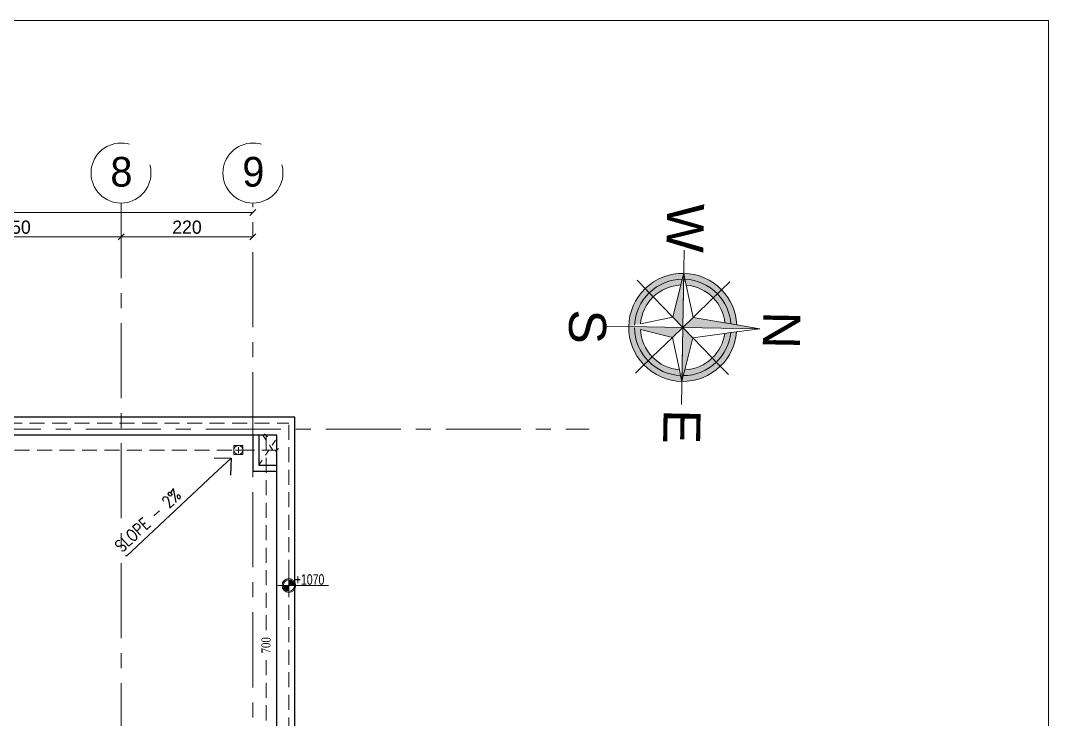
# Model space of a CAD drawing. Header units: inches. Extents: x -114 to 635, y -137 to 57.
# Drawn here: x 229.76 to 246.89, y 26.24 to 37.89 of the extents above; entities that cross this region are included whole.
import ezdxf
from ezdxf import colors
from ezdxf.entities.mleader import LeaderData, LeaderLine
from ezdxf.enums import TextEntityAlignment as Align
from ezdxf.math import Vec2, Vec3

# ---------------------------------------------------------------- set-up
doc = ezdxf.new("R2010")
doc.units = ezdxf.units.IN
doc.header["$MEASUREMENT"] = 0
doc.header["$PDMODE"] = 98
for name, pattern in [('( Hidden )', [0.375, 0.25, -0.125]), ('CENTER', [2, 1.25, -0.25, 0.25, -0.25]), ('CENTERX2', [4, 2.5, -0.5, 0.5, -0.5]), ('DASHED2', [0.375, 0.25, -0.125]), ('HIDDEN', [0.375, 0.25, -0.125])]:
    doc.linetypes.add(name, pattern=pattern)
doc.layers.get('0').update_dxf_attribs({"lineweight": 5})
doc.layers.get('Defpoints').update_dxf_attribs({"lineweight": 5})
for name, color, linetype, lineweight in [('A-ARROW', 1, 'Continuous', 5), ('ARCHES', 1, 'HIDDEN', 5), ('AXIS DIMENSION', 8, 'Continuous', 5), ('BORDER A2', 7, 'Continuous', 50), ('DETAILS DIMENSION', 15, 'Continuous', 5), ('E-AX', 9, '( Hidden )', 0), ('HIDDEN', 237, 'HIDDEN', 0), ('LEVEL SYMBOL', 8, 'Continuous', 5), ('MARKER', 8, 'Continuous', 5), ('ROOF LINE 2', 244, 'Continuous', 25), ('SLOPE DIRECTION', 1, 'Continuous', 5)]:
    doc.layers.add(name, color=color, linetype=linetype, lineweight=lineweight)
doc.layers.add('AXIES', color=7, linetype='CENTER', lineweight=0, true_color=0x949596)
doc.styles.add('002-F.FLOOR PLAN$0$xref plans$0$ATTRIBUTE', font='BKANT.TTF')
doc.styles.add('A0$0$002-F.FLOOR PLAN$0$xref plans$0$ATTRIBUTE', font='BKANT.TTF')
doc.styles.add('MAIN', font='')
doc.styles.add('ROMANS-TITLE', font='ROMANS.shx', dxfattribs={"width": 0.8})
doc.styles.add('ST', font='times.ttf', dxfattribs={"width": 0.8})
doc.styles.get("Standard").update_dxf_attribs({"font": 'arial.ttf'})
doc.styles.get('MAIN').set_extended_font_data('Shonar Bangla')
doc.dimstyles.new('MFS-AXIS', dxfattribs={"dimtxt": 0.22, "dimasz": 0.1, "dimexe": 0, "dimexo": 0.15, "dimgap": 0.05, "dimtad": 1, "dimdec": 0, "dimlfac": 100, "dimzin": 0, "dimdsep": 46, "dimtxsty": 'MAIN', "dimblk": 'OBLIQUE', "dimcen": 0.09, "dimclrd": 1, "dimclre": 1, "dimclrt": 2, "dimadec": 0, "dimazin": 0, "dimtfac": 1, "dimtdec": 0, "dimtix": 1, "dimtofl": 0, "dimtmove": 2, "dimatfit": 3, "dimldrblk": 'OBLIQUE', "dimfxl": 0.05, "dimfxlon": 1, "dimtolj": 1, "dimtzin": 0, "dimlwd": -1, "dimarcsym": 1})
doc.dimstyles.new('RASH PLAN', dxfattribs={"dimtxt": 0.15, "dimasz": 0.05, "dimexe": 0, "dimexo": 0.1, "dimgap": 0.05, "dimtad": 0, "dimdec": 0, "dimlfac": 100, "dimzin": 0, "dimdsep": 46, "dimtxsty": 'ST', "dimblk": 'OBLIQUE', "dimcen": 0.09, "dimclrd": 200, "dimclre": 6, "dimclrt": 1, "dimadec": 0, "dimazin": 0, "dimtfac": 1, "dimtdec": 0, "dimtmove": 1, "dimatfit": 3, "dimldrblk": 'OBLIQUE', "dimfxl": 0, "dimtolj": 1, "dimtzin": 0, "dimlwd": -1, "dimlwe": -1, "dimarcsym": 0})

# ---------------------------------------------------------------- blocks, each defined once
blk = doc.blocks.new('NOTH')
at = {"layer": 'A-ARROW'}
h = blk.add_hatch(color=256, dxfattribs=at)
h.paths.add_polyline_path([(0.7367880207187341, 0), (0.6575899677640109, 0.0183679669693504), (0.5777283029631805, 0.0368898418159631), (0.138709133292366, 0.1387091331513375), (1.847e-13, -3.695e-13)])
h.paths.add_polyline_path([(1.421e-13, 1.052554315272032), (-0.0481682284584935, 0.7352118123715456), (-0.0603320410307902, 0.6550740360918894), (-0.0725869453558943, 0.5743361277810948), (-0.1387091332541104, 0.138709133151707), (1.847e-13, -3.695e-13)])
h.paths.add_polyline_path([(-0.7367880206932682, 5.4e-13), (-0.6575899677639683, -0.0183679669692367), (-0.5777283029244984, -0.036889841816361), (-0.1387091332536698, -0.138709133151707), (1.847e-13, -3.695e-13)])
h.paths.add_polyline_path([(0.1387091332923234, -0.1387091331515364), (1.847e-13, -3.695e-13), (-1.847e-13, -0.736788020910808), (0.018367967033555, -0.6575899678792894), (0.0368898419054631, -0.5777283031165439)])
h = blk.add_hatch(color=256, dxfattribs=at)
edge = h.paths.add_edge_path()
edge.add_ellipse((1.847e-13, -3.695e-13), major_axis=(-0.4651676837564604, 0.4651676837565617), ratio=0.9999999998919108, start_angle=-89.99999999921107, end_angle=-50.262072299546)
edge.add_line((0.060332041053556, 0.6550740361128362), (0.0725869453426498, 0.574336127870339))
edge.add_ellipse((1.847e-13, -3.695e-13), major_axis=(0.4093475616569167, 0.4093475616568277), ratio=0.9999999997555454, start_angle=0, end_angle=37.79691486913919, ccw=False)
edge.add_line((0.4093475615218411, 0.4093475617780201), (0.4651676837811465, 0.4651676836406013))
edge = h.paths.add_edge_path()
edge.add_ellipse((1.847e-13, -3.695e-13), major_axis=(0.5209878057300275, 0.5209878057299147), ratio=0.9999999999968756, start_angle=314.9999999999104, end_angle=359.9999999985911)
edge.add_line((0.5209878057426921, 0.5209878057171125), (0.465167683772478, 0.4651676836316483))
edge.add_ellipse((1.847e-13, -3.695e-13), major_axis=(-0.4651676837320017, 0.4651676837321025), ratio=0.9999999999444913, start_angle=226.5999839728725, end_angle=270.00000000078893, ccw=False)
edge.add_line((0.6575899677875441, 0.0183679669641208), (0.7367880206930125, 5.854899898238841e-12))
edge = h.paths.add_edge_path()
edge.add_ellipse((1.847e-13, -3.695e-13), major_axis=(-0.4093475616568274, 0.4093475616569162), ratio=0.9999999999629564, start_angle=180, end_angle=221.34643715917, ccw=False)
edge.add_line((0.4093475617774092, -0.4093475615211162), (0.4651676837726911, -0.4651676836316483))
edge.add_ellipse((1.847e-13, -3.695e-13), major_axis=(0.4651676837321025, 0.4651676837320017), ratio=0.9999999999444923, start_angle=269.9999999992111, end_angle=313.4000160271274)
edge.add_line((0.6575899677873595, -0.0183679669640924), (0.5777283029553502, -0.0368898418176116))
edge = h.paths.add_edge_path()
edge.add_ellipse((1.847e-13, -3.695e-13), major_axis=(-0.5209878057299147, 0.5209878057300275), ratio=0.99999999996475, start_angle=134.9999999989901, end_angle=180.0000000014088)
edge.add_line((0.5209878057425783, -0.5209878057169705), (0.4651676837806919, -0.4651676836396632))
edge.add_ellipse((1.847e-13, -3.695e-13), major_axis=(0.4651676837133373, 0.4651676837132369), ratio=0.9999999999848316, start_angle=226.5999839861861, end_angle=269.99999999921124, ccw=False)
edge.add_line((0.0183679670573298, -0.6575899677758912), (5.373120004481535e-11, -0.7367880206779205))
edge = h.paths.add_edge_path()
edge.add_ellipse((1.847e-13, -3.695e-13), major_axis=(-0.4651676837132375, 0.4651676837133383), ratio=0.9999999999848308, start_angle=90.00000000078873, end_angle=133.4000160138138)
edge.add_line((-0.0183679670313666, -0.6575899677784208), (-0.0368898418879269, -0.577728303026845))
edge.add_ellipse((1.847e-13, -3.695e-13), major_axis=(-0.4093475617746752, 0.4093475617747643), ratio=0.999999999712108, start_angle=90, end_angle=131.3464371538943, ccw=False)
edge.add_line((-0.4093475617927142, -0.4093475615366346), (-0.4651676837807062, -0.4651676836402602))
edge = h.paths.add_edge_path()
edge.add_ellipse((1.847e-13, -3.695e-13), major_axis=(-0.4651676837320017, 0.4651676837321025), ratio=0.9999999999444913, start_angle=46.59998397287251, end_angle=90.00000000078887, ccw=False)
edge.add_line((-0.6575899677872316, -0.0183679669642061), (-0.7367880206930693, -1.704990315598565e-13))
edge.add_ellipse((1.847e-13, -3.695e-13), major_axis=(0.5209878057300275, 0.5209878057299147), ratio=0.9999999999968756, start_angle=134.9999999999105, end_angle=179.9999999985912)
edge.add_line((-0.5209878057426778, -0.5209878057170556), (-0.465167683772464, -0.4651676836315917))
edge = h.paths.add_edge_path()
edge.add_ellipse((1.847e-13, -3.695e-13), major_axis=(0.4651676837321025, 0.4651676837320017), ratio=0.9999999999444923, start_angle=89.99999999921107, end_angle=133.4000160271275)
edge.add_line((-0.6575899677872316, 0.0183679669641208), (-0.577728302956416, 0.0368898418086303))
edge.add_ellipse((1.847e-13, -3.695e-13), major_axis=(-0.4093475616568274, 0.4093475616569162), ratio=0.9999999999629564, start_angle=0, end_angle=41.34643715916991, ccw=False)
edge.add_line((-0.4093475615365493, 0.4093475617927709), (-0.4651676837725063, 0.4651676836317053))
edge = h.paths.add_edge_path()
edge.add_ellipse((1.847e-13, -3.695e-13), major_axis=(-0.5209878057299147, 0.5209878057300275), ratio=0.9999999999105192, start_angle=-41.2515596892217, end_angle=1.40879490012606e-09)
edge.add_line((-0.5209878057428057, 0.5209878057170556), (-0.465167683781374, 0.4651676836403455))
edge.add_ellipse((1.847e-13, -3.695e-13), major_axis=(0.4651676837565617, 0.4651676837564604), ratio=0.9999999998919108, start_angle=50.26207229954599, end_angle=89.99999999921113, ccw=False)
edge.add_line((-0.0603320410271522, 0.6550740361169858), (-0.048168228446599, 0.7352118124497622))
h = blk.add_hatch(color=256, dxfattribs=at)
edge = h.paths.add_edge_path()
edge.add_ellipse((1.847e-13, -3.695e-13), major_axis=(0.5209878057300275, 0.5209878057299147), ratio=0.9999999999105188, start_angle=359.9999999985911, end_angle=401.2515596892217)
edge.add_line((0.0481682284466558, 0.7352118124500179), (0.0603320410534565, 0.6550740361133764))
edge.add_ellipse((1.847e-13, -3.695e-13), major_axis=(-0.4651676837564604, 0.4651676837565617), ratio=0.9999999998919108, start_angle=-89.99999999921113, end_angle=-50.26207229954548, ccw=False)
edge.add_line((0.4651676837811607, 0.465167683639919), (0.5209878057428199, 0.520987805716743))
edge = h.paths.add_edge_path()
edge.add_ellipse((1.847e-13, -3.695e-13), major_axis=(0.4093475616569168, 0.4093475616568273), ratio=0.9999999999629559, start_angle=318.6535628408301, end_angle=360, ccw=False)
edge.add_line((0.5777283029555207, 0.0368898418178105), (0.6575899677874733, 0.0183679669639503))
edge.add_ellipse((1.847e-13, -3.695e-13), major_axis=(-0.4651676837320017, 0.4651676837321025), ratio=0.9999999999444913, start_angle=226.5999839728724, end_angle=270.0000000007889)
edge.add_line((0.4651676837726061, 0.4651676836312788), (0.409347561536521, 0.4093475617922311))
edge = h.paths.add_edge_path()
edge.add_ellipse((1.847e-13, -3.695e-13), major_axis=(0.4651676837321025, 0.4651676837320017), ratio=0.9999999999444923, start_angle=269.99999999921124, end_angle=313.40001602712755, ccw=False)
edge.add_line((0.4651676837726626, -0.4651676836317053), (0.5209878057427915, -0.5209878057170843))
edge.add_ellipse((1.847e-13, -3.695e-13), major_axis=(-0.5209878057299129, 0.5209878057300266), ratio=0.9999999999968752, start_angle=180.0000000014088, end_angle=225.0000000000895)
edge.add_line((0.7367880206929271, -6.1391e-12), (0.6575899677874589, -0.018367966964405))
edge = h.paths.add_edge_path()
edge.add_ellipse((1.847e-13, -3.695e-13), major_axis=(0.4093475617747643, 0.4093475617746752), ratio=0.9999999997121085, start_angle=228.6535628461057, end_angle=270, ccw=False)
edge.add_line((0.0368898419273762, -0.5777283030215871), (0.018367967057344, -0.6575899677760902))
edge.add_ellipse((1.847e-13, -3.695e-13), major_axis=(0.4651676837133373, 0.4651676837132369), ratio=0.9999999999848316, start_angle=226.599983986186, end_angle=269.9999999992111)
edge.add_line((0.4651676837808907, -0.4651676836403739), (0.4093475617927142, -0.4093475615367482))
edge = h.paths.add_edge_path()
edge.add_ellipse((1.847e-13, -3.695e-13), major_axis=(-0.4651676837132375, 0.4651676837133383), ratio=0.9999999999848308, start_angle=90.00000000078887, end_angle=133.400016013814, ccw=False)
edge.add_line((-0.465167683780962, -0.4651676836400327), (-0.520987805742877, -0.52098780571734))
edge.add_ellipse((1.847e-13, -3.695e-13), major_axis=(0.5209878057300275, 0.5209878057299147), ratio=0.9999999999647492, start_angle=179.9999999985912, end_angle=225.0000000010099)
edge.add_line((-5.3916e-11, -0.7367880206783184), (-0.0183679670313239, -0.6575899677784492))
edge = h.paths.add_edge_path()
edge.add_ellipse((1.847e-13, -3.695e-13), major_axis=(0.4093475616569168, 0.4093475616568273), ratio=0.9999999999629559, start_angle=138.6535628408301, end_angle=180, ccw=False)
edge.add_line((-0.5777283029566292, -0.0368898418086019), (-0.6575899677873025, -0.0183679669642345))
edge.add_ellipse((1.847e-13, -3.695e-13), major_axis=(-0.4651676837320017, 0.4651676837321025), ratio=0.9999999999444913, start_angle=46.59998397287242, end_angle=90.00000000078873)
edge.add_line((-0.4651676837725205, -0.4651676836315632), (-0.4093475617772527, -0.4093475615209742))
edge = h.paths.add_edge_path()
edge.add_ellipse((1.847e-13, -3.695e-13), major_axis=(-0.5209878057299129, 0.5209878057300266), ratio=0.9999999999968752, start_angle=1.408794900004402e-09, end_angle=45.00000000008949)
edge.add_line((-0.736788020693325, 4.263e-13), (-0.6575899677874874, 0.0183679669643766))
edge.add_ellipse((1.847e-13, -3.695e-13), major_axis=(0.4651676837321025, 0.4651676837320017), ratio=0.9999999999444923, start_angle=89.99999999921113, end_angle=133.4000160271276, ccw=False)
edge.add_line((-0.465167683772478, 0.4651676836313642), (-0.5209878057425926, 0.520987805716743))
edge = h.paths.add_edge_path()
edge.add_ellipse((1.847e-13, -3.695e-13), major_axis=(-0.409347561656827, 0.4093475616569161), ratio=0.9999999997555448, start_angle=-37.79691486913907, end_angle=0, ccw=False)
edge.add_line((-0.07258694534219501, 0.5743361278701685), (-0.060332041026868, 0.6550740361166733))
edge.add_ellipse((1.847e-13, -3.695e-13), major_axis=(0.4651676837565617, 0.4651676837564604), ratio=0.9999999998919108, start_angle=50.262072299546, end_angle=89.99999999921107)
edge.add_line((-0.4651676837810328, 0.465167683639919), (-0.4093475615216562, 0.4093475617776507))
for p, q in [((-5.68e-14, 1.052554315272145), (-0.0481682284583371, 0.7352118123711194)), ((-5.68e-14, 1.052554315272145), (0.0481682284587777, 0.7352118123713752)), ((0, 0), (-5.68e-14, 1.052554315272145)), ((-0.0481682284583371, 0.7352118123711194), (-0.0603320410308044, 0.655074036091861)), ((0.0481682284587777, 0.7352118123713752), (0.0603320410566397, 0.6550740360920316)), ((-0.5209878057424647, 0.5209878057167145), (-0.6326280498287105, 0.6326280500851456)), ((-0.0725869453556953, 0.5743361277807538), (-0.1387091332538688, 0.1387091331513943)), ((-0.0603320410308044, 0.655074036091861), (-0.0725869453556953, 0.5743361277807538)), ((0.0603320410566397, 0.6550740360920316), (0.0725869453562211, 0.5743361277807822)), ((0.0725869453562211, 0.5743361277807822), (0.1387091332923092, 0.1387091331512238)), ((0.5209878057427773, 0.5209878057170272), (0.632628049828611, 0.6326280500849464)), ((-0.4651676836997042, 0.4651676835587466), (-0.5209878057424647, 0.5209878057167145)), ((-0.4093475616567872, 0.4093475619131084), (-0.4651676836997042, 0.4651676835587466)), ((0.4093475616569294, 0.4093475619129663), (0.4651676836999883, 0.4651676835587466)), ((0.4651676836999883, 0.4651676835587466), (0.5209878057427773, 0.5209878057170272)), ((-0.1387091332538688, 0.1387091331513943), (-0.4093475616567872, 0.4093475619131084)), ((0.1387091332923092, 0.1387091331512238), (0.4093475616569294, 0.4093475619129663)), ((-1.052554315297524, -2.558e-13), (0, 0)), ((-0.7367880206930835, 1.705e-13), (-0.6575899677639541, 0.0183679669696346)), ((-0.7367880206930835, 1.705e-13), (-0.6575899677638973, -0.0183679669693504)), ((-0.7367880206930835, 1.705e-13), (0, 0)), ((-0.6575899677639541, 0.0183679669696346), (-0.5777283029243989, 0.0368898418156221)), ((-0.5777283029243989, 0.0368898418156221), (-0.1387091332538688, 0.1387091331513943)), ((0, 0), (-0.1387091332538688, 0.1387091331513943)), ((0, 0), (-0.1387091332536698, -0.138709133151707)), ((0, 0), (0.1387091332923092, 0.1387091331512238)), ((-5.68e-14, -0.736788020910808), (0, 0)), ((0, 0), (0.1387091332923234, -0.1387091331515364)), ((0, 0), (0.7367880207187198, -2.558e-13)), ((0, 0), (1.05255431529781, -1.421e-13)), ((0.5777283029628393, 0.03688984181602), (0.1387091332923092, 0.1387091331512238)), ((0.6575899677640962, 0.0183679669692651), (0.5777283029628393, 0.03688984181602)), ((0.7367880207187198, -2.558e-13), (0.6575899677640962, 0.0183679669692651)), ((-0.6575899677638973, -0.0183679669693504), (-0.5777283029244984, -0.036889841816361)), ((-0.5777283029244984, -0.036889841816361), (-0.1387091332536698, -0.138709133151707)), ((-0.1387091332536698, -0.138709133151707), (-0.4093475616569864, -0.409347561400523)), ((-0.036889841867449, -0.5777283031165439), (-0.1387091332536698, -0.138709133151707)), ((0.0368898419057047, -0.5777283031167997), (0.1387091332923234, -0.1387091331515364)), ((0.5777283029628535, -0.0368898418159063), (0.1387091332923234, -0.1387091331515364)), ((0.1387091332923234, -0.1387091331515364), (0.4093475616568867, -0.4093475614008071)), ((0.6575899677640252, -0.0183679669699473), (0.5777283029628535, -0.0368898418159063)), ((0.7367880207187198, -2.558e-13), (0.6575899677640252, -0.0183679669699473)), ((-0.4093475616569864, -0.409347561400523), (-0.4651676836999032, -0.4651676835590309)), ((0.4093475616568867, -0.4093475614008071), (0.4651676836998889, -0.4651676835590878)), ((-0.5209878057427347, -0.5209878057173967), (-0.632628049828796, -0.6326280495724462)), ((-0.4651676836999032, -0.4651676835590309), (-0.5209878057427347, -0.5209878057173967)), ((0.4651676836998889, -0.4651676835590878), (0.5209878057425783, -0.5209878057169705)), ((0.5209878057425783, -0.5209878057169705), (0.6326280498285402, -0.6326280495726451)), ((-5.68e-14, -1.05255431527206), (-5.68e-14, -0.736788020910808))]:
    blk.add_line(p, q, dxfattribs=at)
for major_axis, ratio, start_param, end_param in [((-0.5209878057299123, 0.5209878057300255), 0.9999999999105199, -0.7199755381598874, 2.45881e-11), ((0.5209878057300255, 0.5209878057299123), 0.999999999910519, 6.283185307154998, 7.003160845339472), ((0.4651676837565609, 0.4651676837564598), 0.9999999998919112, 0.8772386505025153, 1.570796326781126), ((-0.4093475616568267, 0.4093475616569159), 0.9999999997555448, -0.6596806115624795, 0), ((-0.4651676837564598, 0.4651676837565609), 0.9999999998919112, -1.570796326781126, -0.8772386505025153), ((0.4093475616569159, 0.4093475616568267), 0.9999999997555448, 0, 0.6596806115624795), ((-0.5209878057299127, 0.5209878057300262), 0.9999999999968756, 2.45881e-11, 0.7853981633990103), ((0.4651676837321023, 0.4651676837320012), 0.9999999999444916, 1.570796326781126, 2.328269501886581), ((-0.4651676837320012, 0.4651676837321023), 0.999999999944491, 3.954915805293002, 4.712388980398459), ((0.5209878057300255, 0.5209878057299123), 0.999999999996876, 5.497787143780575, 6.283185307154998), ((-0.4093475616568263, 0.4093475616569155), 0.9999999999629564, 0, 0.7216314623964455), ((0.4093475616569159, 0.4093475616568269), 0.9999999999629562, 5.561553844783139, 6.283185307179584), ((0.5209878057300255, 0.5209878057299123), 0.999999999996876, 2.356194490190779, 3.141592653565203), ((-0.4651676837320012, 0.4651676837321023), 0.999999999944491, 0.8133231517032118, 1.570796326808665), ((0.4093475616569159, 0.4093475616568269), 0.9999999999629562, 2.419961191193345, 3.141592653589792), ((-0.4093475616568263, 0.4093475616569155), 0.9999999999629564, 3.141592653589792, 3.863224115986238), ((0.4651676837321023, 0.4651676837320012), 0.9999999999444916, 4.712388980370919, 5.469862155476373), ((-0.5209878057299127, 0.5209878057300262), 0.9999999999968756, 3.141592653614381, 3.926990816988803), ((-0.4093475617746752, 0.4093475617747643), 0.9999999997121072, 1.570796326794896, 2.292427789099265), ((0.4093475617747635, 0.4093475617746745), 0.999999999712108, 3.990757518080319, 4.712388980384689), ((0.5209878057300255, 0.5209878057299123), 0.9999999999647496, 3.141592653565203, 3.926990817004866), ((-0.4651676837132357, 0.4651676837133368), 0.9999999999848312, 1.570796326808665, 2.328269501654212), ((-0.5209878057299125, 0.5209878057300258), 0.9999999999647496, 2.356194490174718, 3.141592653614381), ((0.4651676837133376, 0.4651676837132362), 0.9999999999848316, 3.954915805525373, 4.712388980370919)]:
    blk.add_ellipse((3.553e-13, -2.842e-13), major_axis=major_axis, ratio=ratio, start_param=start_param, end_param=end_param, dxfattribs=at)
for s, p in [('N', (0.0144832284225913, 1.347818954500012)), ('W', (-1.353998589916471, 0.0105449277088212)), ('E', (1.353998589916358, 0.0105449277088212)), ('S', (0.0120693570188166, -1.298608181295634))]:
    blk.add_text(s, height=0.5052260713060049, rotation=359.9383920510186, dxfattribs=at).set_placement(p, align=Align.MIDDLE)
blk = doc.blocks.new('002-F.FLOOR PLAN$0$xref plans$0$LVL-PL')
h = blk.add_hatch(color=256)
h.paths.add_polyline_path([(0, 0.1233333333366318), (0, 0), (0.1233333333366318, 0, 0.4142135623713494)])
h.paths.add_polyline_path([(0, 3.638e-12), (-0.1233333333366318, 0, 0.4142135623713494), (0, -0.1233333333366318)])
for p, q in [((0, 0.2423931623961835), (0, -0.2423931623961835)), ((0.1999999999970896, 0), (-0.2423931623925455, 0)), ((0, 0), (0.8647632531776706, 0))]:
    blk.add_line(p, q)
for radius in [0.1500000000046361, 0.1233333333369346]:
    blk.add_circle((0, 0), radius)
at = {"style": '002-F.FLOOR PLAN$0$xref plans$0$ATTRIBUTE', "width": 0.75, "flags": 12}
for tag, p in [('LEVEL', (0.5169967120220919, 0.1508291632280816)), ('POSITION', (0.5169967120148158, -0.1541315465772186))]:
    blk.add_attdef(tag, text='', height=0.2, dxfattribs=at).set_placement(p, align=Align.MIDDLE)
blk = doc.blocks.new('_Oblique')
at = {"color": 0, "lineweight": -2}
blk.add_line((-0.5, -0.5), (0.5, 0.5), dxfattribs=at)
blk = doc.blocks.new('*D819')
at = {"layer": 'Defpoints', "color": 0, "transparency": 16777216}
for p in [(211.7330694578611, 30.98047925243418), (234.031997654211, 30.98047925243418), (234.031997654211, 30.73478109653479)]:
    blk.add_point(p, dxfattribs=at)
at = {"layer": 'DETAILS DIMENSION', "color": 6, "transparency": 16777216}
for p, q in [((211.7330694578611, 30.88047925243418), (211.7330694578611, 30.73478109653479)), ((234.031997654211, 30.88047925243418), (234.031997654211, 30.73478109653479))]:
    blk.add_line(p, q, dxfattribs=at)
at = {"layer": 'DETAILS DIMENSION', "color": 200, "linetype": 'DASHED2', "transparency": 16777216}
for p, q in [((211.7330694578611, 30.73478109653479), (222.6604066634621, 30.73478109653479)), ((234.031997654211, 30.73478109653479), (223.1046604486099, 30.73478109653479))]:
    blk.add_line(p, q, dxfattribs=at)
at = {"layer": 'DETAILS DIMENSION', "color": 200, "transparency": 16777216, "xscale": 0.05, "yscale": 0.05, "zscale": 0.05, "rotation": 180}
blk.add_blockref('_Oblique', (211.7330694578611, 30.73478109653479), dxfattribs=at)
at = {"layer": 'DETAILS DIMENSION', "color": 200, "transparency": 16777216, "xscale": 0.05, "yscale": 0.05, "zscale": 0.05}
blk.add_blockref('_Oblique', (234.031997654211, 30.73478109653479), dxfattribs=at)
at = {"layer": 'DETAILS DIMENSION', "color": 1, "transparency": 16777216, "insert": (222.882533556036, 30.73478109653479), "char_height": 0.15, "attachment_point": 5, "style": 'ST'}
blk.add_mtext('\\A1;2230', dxfattribs=at)
blk = doc.blocks.new('*D820')
at = {"layer": 'Defpoints', "color": 0, "transparency": 16777216}
for p in [(234.0319976542111, 30.98047925243419), (233.8502969346709, 23.97964942494855), (234.0319976542111, 23.97964942494855)]:
    blk.add_point(p, dxfattribs=at)
at = {"layer": 'DETAILS DIMENSION', "color": 6, "transparency": 16777216}
for p, q in [((233.9319976542111, 30.98047925243419), (233.8502969346709, 30.98047925243419)), ((233.9319976542111, 23.97964942494855), (233.8502969346709, 23.97964942494855))]:
    blk.add_line(p, q, dxfattribs=at)
at = {"layer": 'DETAILS DIMENSION', "color": 200, "linetype": 'DASHED2', "transparency": 16777216}
for p, q in [((233.8502969346709, 30.98047925243419), (233.8502969346709, 27.65650990466109)), ((233.8502969346709, 23.97964942494855), (233.8502969346709, 27.30361877272166))]:
    blk.add_line(p, q, dxfattribs=at)
at = {"layer": 'DETAILS DIMENSION', "color": 200, "transparency": 16777216, "xscale": 0.05, "yscale": 0.05, "zscale": 0.05}
for p, rotation in [((233.8502969346709, 30.98047925243419), 90), ((233.8502969346709, 23.97964942494855), 270)]:
    blk.add_blockref('_Oblique', p, dxfattribs=dict(at, rotation=rotation))
at = {"layer": 'DETAILS DIMENSION', "color": 1, "transparency": 16777216, "insert": (233.8502969346709, 27.4800643386913), "char_height": 0.15, "attachment_point": 5, "rotation": 90, "style": 'ST'}
blk.add_mtext('\\A1;700', dxfattribs=at)
blk = doc.blocks.new('Slope')
at = {"layer": 'LEVEL SYMBOL', "ltscale": 800, "style": 'ROMANS-TITLE', "width": 0.8}
blk.add_attdef('SLOPE', (-409.335830541735, -521.0841637993617), '', height=200, rotation=43.05884435972374, dxfattribs=at)
blk = doc.blocks.new('_Open90')
at = {"color": 0, "linetype": 'ByBlock', "lineweight": -2}
for p, q in [((-0.5, 0.5), (0, 0)), ((0, 0), (-1, 0)), ((0, 0), (-0.5, -0.5))]:
    blk.add_line(p, q, dxfattribs=at)
blk = doc.blocks.new('*D1385')
at = {"layer": 'AXIS DIMENSION', "color": 17, "linetype": 'Continuous', "transparency": 16777216}
blk.add_line((41.37855372473723, -578.7698676672954), (44.87874684234566, -578.7698676672954), dxfattribs=at)
at = {"layer": 'Defpoints', "color": 0, "transparency": 16777216}
for p in [(41.37855372473723, -578.7332522422604), (44.87874684234566, -578.7698676672954), (44.87874684234566, -578.7698676672954)]:
    blk.add_point(p, dxfattribs=at)
at = {"layer": 'AXIS DIMENSION', "color": 17, "transparency": 16777216, "xscale": 0.1, "yscale": 0.1, "zscale": 0.1, "rotation": 180}
blk.add_blockref('_Oblique', (41.37855372473723, -578.7698676672954), dxfattribs=at)
at = {"layer": 'AXIS DIMENSION', "color": 17, "transparency": 16777216, "xscale": 0.1, "yscale": 0.1, "zscale": 0.1}
blk.add_blockref('_Oblique', (44.87874684234566, -578.7698676672954), dxfattribs=at)
at = {"layer": 'AXIS DIMENSION', "color": 3, "transparency": 16777216, "insert": (43.12865028354145, -578.6098676672955), "char_height": 0.22, "attachment_point": 5, "style": 'MAIN'}
blk.add_mtext('\\A1;350', dxfattribs=at)
blk = doc.blocks.new('*D1386')
at = {"layer": 'AXIS DIMENSION', "color": 17, "linetype": 'Continuous', "transparency": 16777216}
blk.add_line((44.87874684234566, -578.7698676672954), (47.07852520708184, -578.7698676672954), dxfattribs=at)
at = {"layer": 'Defpoints', "color": 0, "transparency": 16777216}
for p in [(44.87874684234566, -578.7698676672954), (47.07852520708184, -578.7600154549557), (47.07852520708184, -578.7698676672954)]:
    blk.add_point(p, dxfattribs=at)
at = {"layer": 'AXIS DIMENSION', "color": 17, "transparency": 16777216, "xscale": 0.1, "yscale": 0.1, "zscale": 0.1, "rotation": 180}
blk.add_blockref('_Oblique', (44.87874684234566, -578.7698676672954), dxfattribs=at)
at = {"layer": 'AXIS DIMENSION', "color": 17, "transparency": 16777216, "xscale": 0.1, "yscale": 0.1, "zscale": 0.1}
blk.add_blockref('_Oblique', (47.07852520708184, -578.7698676672954), dxfattribs=at)
at = {"layer": 'AXIS DIMENSION', "color": 3, "transparency": 16777216, "insert": (45.97863602471375, -578.6098676672955), "char_height": 0.22, "attachment_point": 5, "style": 'MAIN'}
blk.add_mtext('\\A1;220', dxfattribs=at)
blk = doc.blocks.new('*D1379')
at = {"layer": 'AXIS DIMENSION', "color": 1, "linetype": 'Continuous', "lineweight": -2, "transparency": 16777216}
for p, q in [((25.07885424815777, -578.3563094938331), (25.07885424815777, -578.3628898561348)), ((47.07852520708184, -578.356309493834), (47.07852520708184, -578.3628898561348))]:
    blk.add_line(p, q, dxfattribs=at)
at = {"layer": 'AXIS DIMENSION', "color": 17, "linetype": 'Continuous', "transparency": 16777216}
blk.add_line((25.07885424815777, -578.3628898561348), (47.07852520708184, -578.3628898561348), dxfattribs=at)
at = {"layer": 'Defpoints', "color": 0, "transparency": 16777216}
for p in [(25.07885424815777, -578.2063094938331), (47.07852520708184, -578.206309493834), (47.07852520708184, -578.3628898561348)]:
    blk.add_point(p, dxfattribs=at)
at = {"layer": 'AXIS DIMENSION', "color": 17, "transparency": 16777216, "xscale": 0.1, "yscale": 0.1, "zscale": 0.1, "rotation": 180}
blk.add_blockref('_Oblique', (25.07885424815777, -578.3628898561348), dxfattribs=at)
at = {"layer": 'AXIS DIMENSION', "color": 17, "transparency": 16777216, "xscale": 0.1, "yscale": 0.1, "zscale": 0.1}
blk.add_blockref('_Oblique', (47.07852520708184, -578.3628898561348), dxfattribs=at)
at = {"layer": 'AXIS DIMENSION', "color": 3, "transparency": 16777216, "insert": (37.57672413677017, -578.2028898561348), "char_height": 0.22, "attachment_point": 5, "style": 'MAIN'}
blk.add_mtext('\\A1;2200', dxfattribs=at)
blk = doc.blocks.new('DASLASDLASLDASLASDLASLQWELQWELQWELQWELQ')
at = {"layer": 'AXIES', "linetype": 'CENTERX2', "ltscale": 0.5}
for p, q in [((44.87874684234566, -578.2063094938339), (44.87874684234566, -610.173587916886)), ((47.07852520708184, -592.2776957824242), (47.07852520708184, -578.206309493834)), ((20.29338096180066, -581.976748345088), (52.68343698540485, -581.976748345088))]:
    blk.add_line(p, q, dxfattribs=at)
at = {"layer": 'AXIES', "linetype": 'CENTERX2'}
for centre in [(44.87874684234566, -577.7063094938331), (47.07852520708184, -577.7063094938331)]:
    blk.add_circle(centre, 0.5, dxfattribs=at)
at = {"layer": 'AXIES', "linetype": 'CENTERX2', "style": 'A0$0$002-F.FLOOR PLAN$0$xref plans$0$ATTRIBUTE'}
for s, p in [('8', (44.70151866479409, -577.9331962976313)), ('9', (46.90129702953027, -577.9331962976313))]:
    blk.add_text(s, height=0.495, dxfattribs=at).set_placement(p)
at = {"layer": 'AXIS DIMENSION'}
dim = blk.add_linear_dim(base=(47.07852520708184, -578.3628898561348), p1=(25.07885424815777, -578.2063094938331), p2=(47.07852520708184, -578.206309493834), dimstyle='MFS-AXIS', override={"dimclrd": 17, "dimclrt": 3}, dxfattribs=at)
dim.commit()
dim.dimension.update_dxf_attribs({"geometry": '*D1379', "text_midpoint": (37.57672413677017, -578.2028898561348), "dimtype": 128})
for base, p1, p2, picture, middle in [((44.87874684234566, -578.7698676672954), (41.37855372473723, -578.7332522422604), (44.87874684234566, -578.7698676672954), '*D1385', (43.12865028354145, -578.6098676672955)), ((47.07852520708184, -578.7698676672954), (44.87874684234566, -578.7698676672954), (47.07852520708184, -578.7600154549557), '*D1386', (45.97863602471375, -578.6098676672955))]:
    dim = blk.add_linear_dim(base=base, p1=p1, p2=p2, dimstyle='MFS-AXIS', override={"dimclrd": 17, "dimclrt": 3}, dxfattribs=at)
    dim.commit()
    dim.dimension.update_dxf_attribs({"geometry": picture, "text_midpoint": middle})

msp = doc.modelspace()

# ---------------------------------------------------------------- linework, layer by layer
at = {"layer": 'ARCHES', "ltscale": 0.3}
for p, q in [((233.7319976542149, 30.48047925243429), (234.0319976542148, 30.93047925243422)), ((233.7986643208816, 30.98047925243418), (234.0319976542148, 30.63047925243427))]:
    msp.add_line(p, q, dxfattribs=at)
at = {"layer": 'BORDER A2', "lineweight": 5}
msp.add_lwpolyline([(201.294018546278, -2.308414670989677), (246.8940185462782, -2.308414670989677), (246.8940185462782, 37.89158532901048), (201.294018546278, 37.89158532901037)], close=True, dxfattribs=at)
at = {"layer": 'HIDDEN'}
msp.add_line((211.5330777563265, 31.18047925243422), (234.2319976542149, 31.18047925243422), dxfattribs=at)
msp.add_lwpolyline([(233.6320350443162, 11.67981152154312), (233.6320350443162, 17.77941420544789), (231.6322275879201, 17.77941420544789), (231.6322275879201, 23.7796494249485), (234.2319976542149, 23.7796494249485), (234.2319976542149, 31.18047925243422)], dxfattribs=at)
at = {"layer": 'MARKER', "linetype": 'Continuous', "ltscale": 10}
for p, q in [((233.4649598096327, 30.8090282187361), (233.3149598096385, 30.8090282187361)), ((233.3149598096385, 30.8090282187361), (233.3149598096385, 30.65902821872737)), ((233.4649598096327, 30.65902821872737), (233.4649598096327, 30.8090282187361)), ((233.3149598096385, 30.65902821872737), (233.4649598096327, 30.65902821872737))]:
    msp.add_line(p, q, dxfattribs=at)
at = {"layer": 'MARKER', "linetype": 'Continuous'}
for p, q in [((233.4399598096385, 30.73402821873901), (233.3399598096327, 30.73402821873901)), ((233.389959809621, 30.78402821872737), (233.389959809621, 30.6840282187361))]:
    msp.add_line(p, q, dxfattribs=at)
at = {"layer": 'MARKER', "linetype": 'Continuous', "ltscale": 10}
msp.add_circle((233.389959809621, 30.73402821873901), 0.075, dxfattribs=at)
at = {"layer": 'ROOF LINE 2'}
for points in [[(226.1310268229546, 11.57981152154309), (233.7320350443163, 11.57981152154309), (233.7320350443163, 17.87941420544792), (231.7322275879201, 17.87941420544792), (231.7322275879201, 23.67964942494848), (234.3319976542149, 23.67964942494848), (234.3319976542149, 31.28047925243425), (219.782461211486, 31.28047925243425)], [(233.4320350443162, 11.87981152154316), (233.4320350443162, 17.57941420544785), (231.43222758792, 17.57941420544785), (231.43222758792, 23.97964942494855), (234.0319976542148, 23.97964942494855), (234.0319976542148, 30.98047925243418), (211.733069457865, 30.98047925243418)], [(233.6319976542148, 30.98047925243418), (233.6319976542148, 30.38047925243427), (234.0319976542148, 30.38047925243427)], [(233.7319976542149, 30.98047925243418), (233.7319976542149, 30.48047925243429), (234.0319976542148, 30.48047925243429)]]:
    msp.add_lwpolyline(points, dxfattribs=at)

# ---------------------------------------------------------------- block references
at = {"layer": 'A-ARROW', "xscale": 1.222382910869702, "yscale": 1.222382910869702, "zscale": 1.222382910869702, "rotation": 269.0250964440875}
msp.add_blockref('NOTH', (240.7978762936896, 32.778069239735), dxfattribs=at)
at = {"layer": 'E-AX'}
msp.add_blockref('DASLASDLASLDASLASDLASLQWELQWELQWELQWELQ', (186.5534724471357, 613.0572275975223), dxfattribs=at)
at = {"layer": 'LEVEL SYMBOL', "linetype": 'Continuous', "lineweight": 0}
ref = msp.add_blockref('002-F.FLOOR PLAN$0$xref plans$0$LVL-PL', (234.2319976542149, 28.47667597312011), dxfattribs=dict(at, xscale=0.7620000000000069, yscale=0.7620000000000069, zscale=0.7620000000000069))
ref.add_attrib('LEVEL', '+1070', dxfattribs={"layer": '0', "lineweight": 5, "height": 0.175, "rotation": 359.9999992778307, "style": '002-F.FLOOR PLAN$0$xref plans$0$ATTRIBUTE', "width": 0.7500000000000003}).set_placement((234.5758098689143, 28.57698010468175), align=Align.MIDDLE)
at = {"layer": 'SLOPE DIRECTION', "linetype": 'Continuous', "ltscale": 10}
ref = msp.add_blockref('Slope', (231.9646559105782, 29.64306532898922), dxfattribs=dict(at, xscale=0.001, yscale=0.001, zscale=0.001))
ref.add_attrib('SLOPE', 'SLOPE - 2%', (231.4439824976322, 29.01794320388876), dxfattribs={"layer": 'LEVEL SYMBOL', "color": 1, "ltscale": 800, "height": 0.2000000000000001, "rotation": 43.05884411228127, "style": 'ROMANS-TITLE', "width": 0.7999999999999998})

# ---------------------------------------------------------------- dimensions: what is measured, and where the dimension line sits
at = {"layer": 'DETAILS DIMENSION'}
dim = msp.add_linear_dim(base=(234.031997654211, 30.73478109653479), p1=(211.7330694578611, 30.98047925243418), p2=(234.031997654211, 30.98047925243418), dimstyle='RASH PLAN', dxfattribs=at)
dim.commit()
dim.dimension.update_dxf_attribs({"geometry": '*D819', "text_midpoint": (222.882533556036, 30.73478109653479)})
dim = msp.add_linear_dim(base=(233.8502969346709, 23.97964942494855), p1=(234.031997654211, 30.98047925243418), p2=(234.031997654211, 23.97964942494855), angle=90, dimstyle='RASH PLAN', dxfattribs=at)
dim.commit()
dim.dimension.update_dxf_attribs({"geometry": '*D820', "text_midpoint": (233.8502969346709, 27.4800643386913)})

# ---------------------------------------------------------------- leaders
at = {"layer": 'SLOPE DIRECTION', "linetype": 'Continuous', "ltscale": 10}
ml = msp.add_multileader_mtext('Standard', dxfattribs=at)
ml.set_content('', color=256)
ml.set_leader_properties(color=1)
ml.set_arrow_properties(name='OPEN90')
ml.build(insert=Vec2(0, 0))
ml.multileader.update_dxf_attribs({"dogleg_length": 0.36, "arrow_head_size": 0.4, "scale": 50})
ctx = ml.context
ctx.base_point, ctx.scale, ctx.char_height, ctx.arrow_head_size, ctx.landing_gap_size, ctx.plane_origin = Vec3(231.5002033564867, 28.97370373823219), 50, 0.15, 0.4, 0.004500000000000001, Vec3(233.2689923387549, 30.59668713294673)
ctx.text_align_type = 2
notes = []
notes.append((ctx, [(0, (1, 1, 0), (231.5272033564867, 28.97370373823219), (-1, 0), 0.018, [(0, [(233.2689923387549, 30.59668713294673)], 0, [])])]))
ctx.mtext.insert, ctx.mtext.alignment, ctx.mtext.flow_direction = Vec3(231.5047033564948, 29.04870373822928), 3, 5
for ctx, leaders in notes:
    for number, flags, end, landing, length, lines in leaders:
        leader = LeaderData()
        leader.index, (leader.has_last_leader_line, leader.has_dogleg_vector, leader.attachment_direction) = number, flags
        leader.last_leader_point, leader.dogleg_vector, leader.dogleg_length = Vec3(end), Vec3(landing), length
        for number, points, colour, breaks in lines:
            line = LeaderLine()
            line.index, line.vertices, line.color, line.breaks = number, Vec3.list(points), colors.encode_raw_color(colour), breaks
            leader.lines.append(line)
        ctx.leaders.append(leader)

doc.saveas('drawing.dxf')
